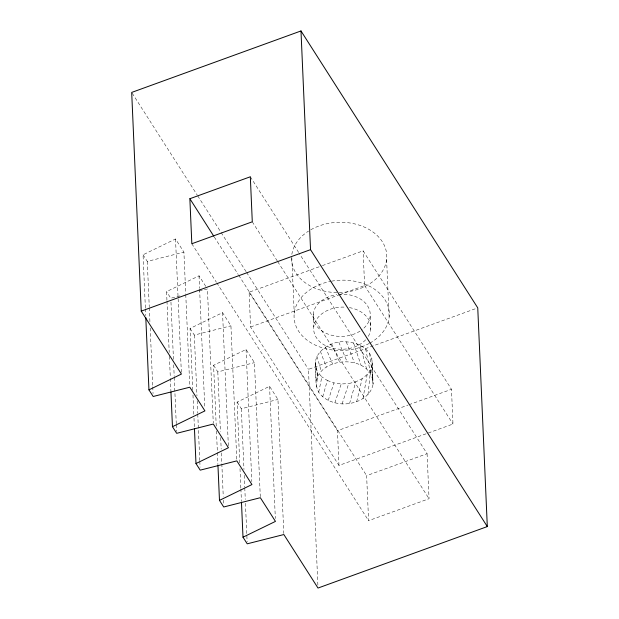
<?xml version="1.0" encoding="UTF-8"?>
<svg xmlns="http://www.w3.org/2000/svg" width="619" height="619" viewBox="0 0 619 619"><rect width="100%" height="100%" fill="white"/><g stroke="black" fill="none" stroke-linecap="round" stroke-linejoin="round"><path stroke-width="0.46" stroke-dasharray="3.1 2.32" d="M316.479 387.053L317.849 372.321C307.829 354.88 330.291 339.723 346.276 341.858C355.205 342.439 364.413 345.928 369.675 353.503C374.534 362.866 371.501 374.046 373.095 384.144C370.533 398.002 354.95 404.486 342.114 403.905C333.184 403.325 323.977 399.835 318.715 392.26C313.856 382.898 316.889 371.717 315.295 361.62L317.787 376.151L316.162 381.559L315.613 367.113M368.026 394.496L370.603 369.613L372.228 364.204M362.982 398.651L367.152 374.557L370.603 369.613M318.715 392.26L321.849 376.886L317.849 372.321M356.683 401.731L362.107 378.712L367.152 374.557M322.723 396.825L327.343 380.499L321.849 376.886M349.565 403.526L355.809 381.791L362.107 378.712M342.114 403.905L348.698 383.587L355.809 381.791M328.217 400.439L333.958 382.913L341.239 383.966L348.698 383.587M334.833 402.853L341.239 383.966M317.787 376.151C328.813 355.12 372.684 356.807 373.095 384.144L371.911 358.711M145.372 307.86L143.051 254.788L175.517 238.98L183.913 252.126L185.723 293.615M166.944 300.308L166.565 291.619L199.032 275.819L206.932 288.183M192.772 390.202L190.072 328.457L222.546 312.649L230.933 325.795L236.791 459.909M216.24 426.073L213.586 365.287L246.053 349.48L254.448 362.626L260.297 496.74M239.746 462.904L237.092 402.118L269.567 386.318L277.954 399.456L283.812 533.57M322.375 265.621L363.098 250.834L451.475 389.297L452.992 424.03L338.98 465.434L250.594 326.971L249.078 292.23L321.47 265.946M250.594 326.971L339.274 294.768M340.179 294.443L364.614 285.568L363.098 250.834M317.887 585.156L308.463 369.35L476.847 308.208M338.98 465.434L337.463 430.7L408.045 405.066M408.95 404.741L451.475 389.297M427.087 453.696L429.052 498.721L368.591 520.672L366.626 475.647L427.087 453.696L299.194 253.326M143.051 254.788L147.283 261.411L183.913 252.126M179.951 295.921L170.79 298.242L166.565 291.619M199.179 291.046L207.419 288.957L213.276 423.071M190.072 328.457L194.304 335.08L230.933 325.795M213.586 365.287L217.811 371.911L254.448 362.626M237.092 402.118L241.325 408.741L277.954 399.456M327.343 380.499L333.958 382.913M364.614 285.568L452.992 424.03M250.324 176.771L298.675 252.513M252.289 221.795L277.242 260.893M277.761 261.705L429.052 498.721M132.218 93.237L197.206 195.047M197.724 195.867L220.596 231.699M221.115 232.52L246.076 271.609M246.594 272.43L308.463 369.35M214.298 237.007L238.214 274.472M238.733 275.285L366.626 475.647M249.078 292.23L337.463 430.7M191.828 243.747L216.263 282.032M216.782 282.844L368.591 520.672M331.707 344.032L339.699 362.177M338.825 342.237L347.151 361.798M325.416 347.112L332.581 363.972M346.276 341.858L354.432 362.85M320.363 351.267L326.283 367.052M353.557 342.911L361.047 365.264M316.913 356.211L321.238 371.207M360.173 345.325L366.541 368.878M365.674 348.938L370.541 373.443M369.675 353.503L372.777 378.65M386.596 259.578L389.127 317.462M370.147 316.603L370.711 329.47M313.214 314.019L313.779 326.886M291.797 257.195L294.234 313.16M269.567 386.318L275.339 518.498M246.053 349.48L251.825 481.667M241.325 408.741L243.979 469.527M244.234 475.322L244.737 486.898M244.776 487.865L245.286 499.44M245.449 503.301L247.136 541.896M240.002 468.699L240.845 487.996M240.884 488.956L241.433 501.498M222.546 312.649L228.357 445.796M217.811 371.911L220.426 431.729M220.681 437.525L221.184 449.1M221.354 452.961L223.25 496.376M223.413 500.237L223.544 503.131M216.449 430.901L217.927 464.668M199.032 275.819L199.581 288.361M199.62 289.321L204.804 407.998M194.304 335.08L196.958 395.866M197.167 400.686L197.716 413.229M197.755 414.196L199.775 460.513M199.821 461.472L200.076 467.26M192.981 395.03L193.824 414.328M193.995 418.189L194.374 426.87M185.762 294.582L189.77 386.241M175.517 238.98L178.094 297.84M178.133 298.807L181.375 373.095M170.96 302.103L173.49 359.995M173.699 364.823L174.202 376.398M174.249 377.366L176.268 423.675M176.307 424.642L176.601 431.397M166.983 301.267L169.219 352.404M169.389 356.265L170.31 377.497M170.357 378.457L170.906 390.999M147.283 261.411L149.256 306.761M149.303 307.728L149.937 322.197M150.185 327.985L152.715 385.877M152.754 386.844L153.048 393.599M145.411 308.819L145.705 315.574M349.371 307.612A28.59 21.077 -2.5 0 1 368.282 336.349M365.636 339.823A28.59 21.077 -2.5 0 1 316.332 337.587A28.59 21.077 -2.5 0 1 344.76 307.117M310.823 229.734A47.648 35.128 -2.5 0 1 384.592 245.983A47.648 35.128 -2.5 0 1 337.819 292.578M336.86 292.57A47.648 35.128 -2.5 0 1 291.619 256.181M291.835 254.355A47.648 35.128 -2.5 0 1 308.572 231.08M338.593 294.412A28.59 21.077 -2.5 0 1 367.539 305.817A28.59 21.077 -2.5 0 1 361.612 330.028M360.034 331.119A28.59 21.077 -2.5 0 1 315.767 324.72A28.59 21.077 -2.5 0 1 336.744 294.636M331.591 281.165A47.648 35.128 -2.5 0 1 385.072 299.944A47.648 35.128 -2.5 0 1 370.015 343.003M369.233 343.437A47.648 35.128 -2.5 0 1 298.296 330.678A47.648 35.128 -2.5 0 1 330.654 281.343"/><path stroke-width="0.93" d="M242.996 537.199L275.463 521.391L260.344 497.707L223.714 506.992L219.482 500.369L251.948 484.561L236.829 460.869L200.2 470.154L195.975 463.538L228.442 447.73L213.323 424.038L176.686 433.323L172.461 426.7L204.928 410.892L189.809 387.208L153.179 396.493L148.947 389.869L181.421 374.062L141.248 311.125L131.692 92.424L300.989 30.95L477.752 307.875L487.308 526.576L318.011 588.05L283.85 534.537L247.221 543.822L242.996 537.199L241.48 502.466M189.863 198.722L250.324 176.771L252.289 221.795L191.828 243.747L189.863 198.722L213.779 236.187M141.248 311.125L310.537 249.65L300.989 30.95M310.537 249.65L487.308 526.576M217.965 465.635L219.482 500.369M194.459 428.797L195.975 463.538M170.945 391.966L172.461 426.7M145.79 317.508L148.947 389.869"/></g></svg>
